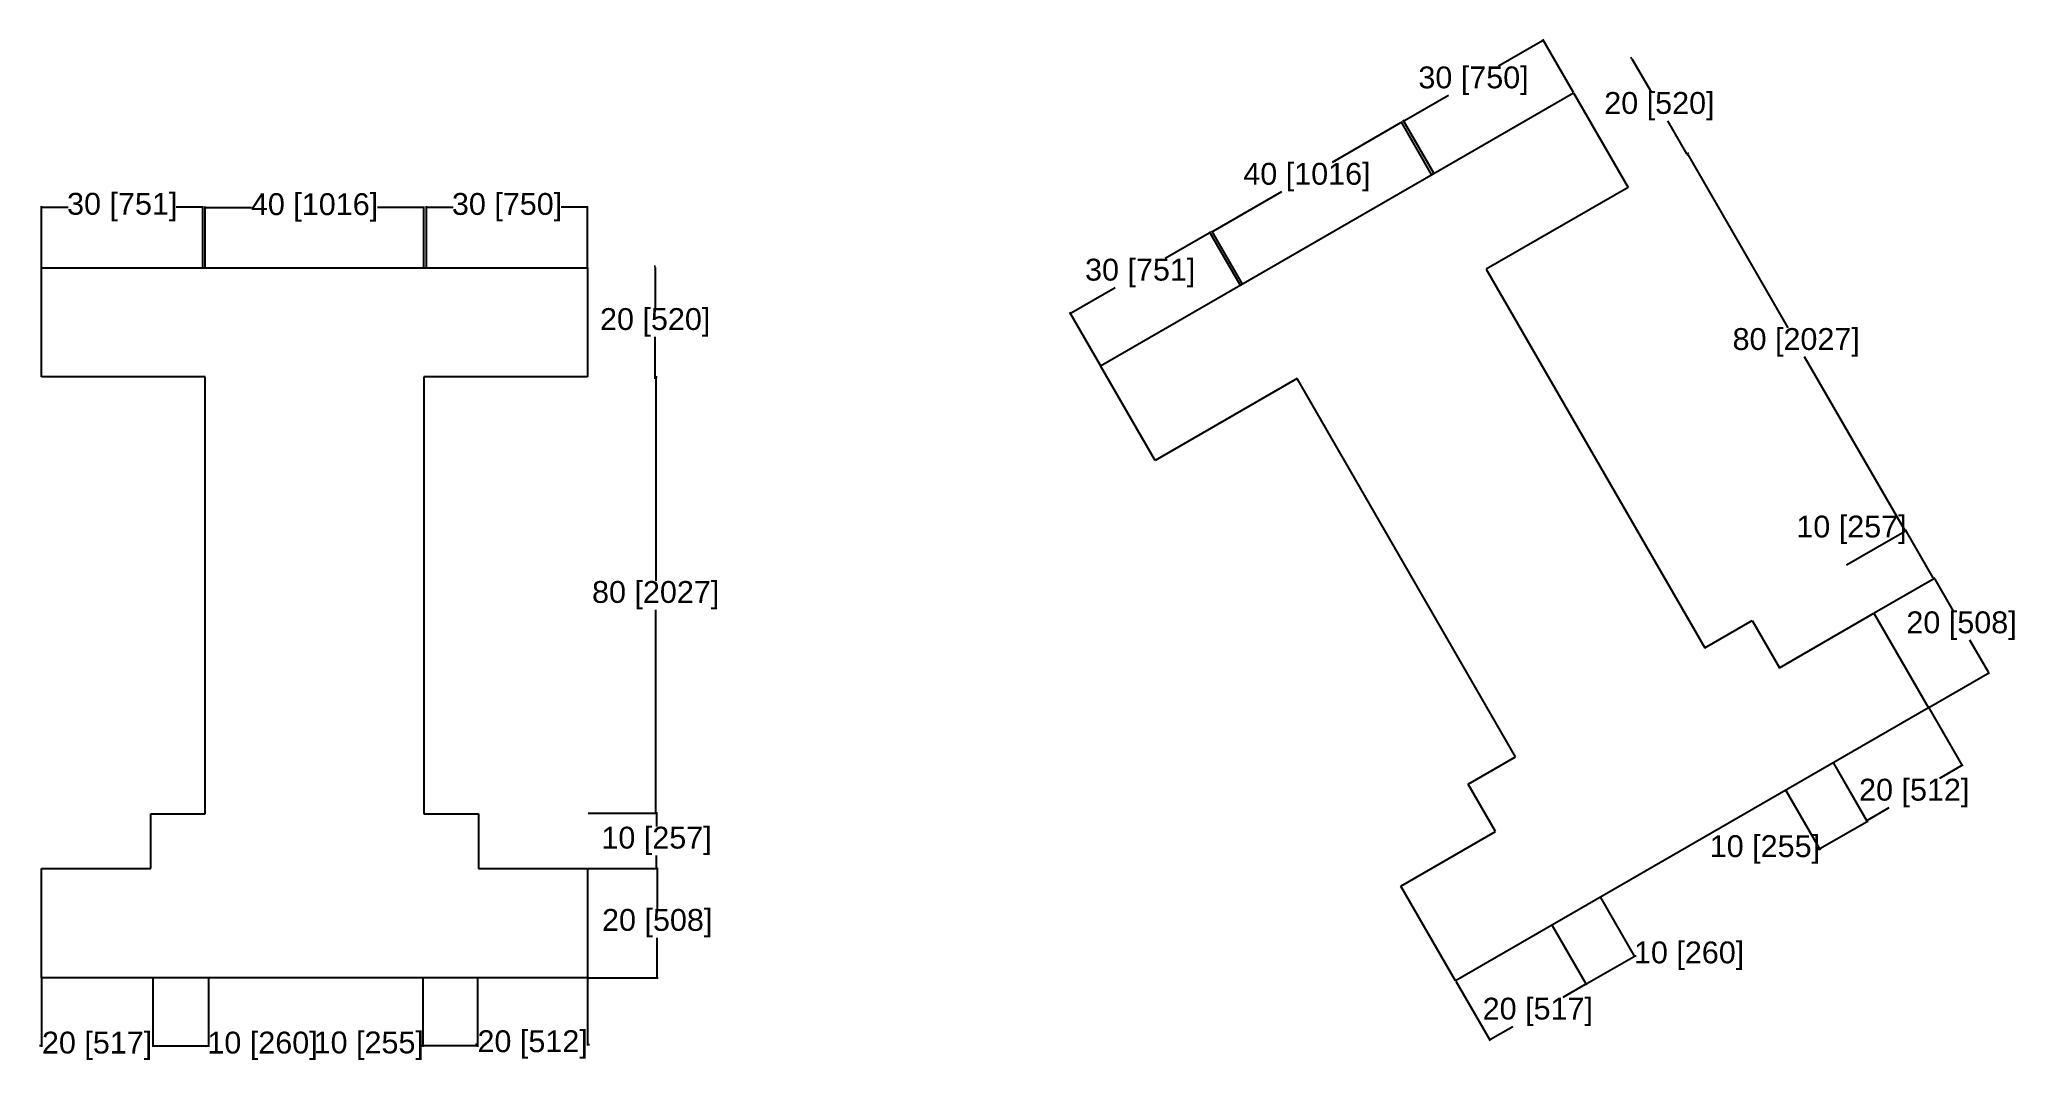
# Model space of a CAD drawing. Header units: millimetres. Extents: x 62 to 423, y 44 to 234.
import ezdxf

# ---------------------------------------------------------------- set-up
doc = ezdxf.new("R2010")
doc.units = ezdxf.units.MM
doc.header["$MEASUREMENT"] = 0
doc.styles.get("Standard").update_dxf_attribs({"font": 'arial.ttf'})
doc.dimstyles.new('Assignment_1', dxfattribs={"dimtxt": 4, "dimasz": 0.18, "dimexe": 0.18, "dimexo": 0.0625, "dimgap": 0.09, "dimtad": 0, "dimtih": 1, "dimtoh": 1, "dimdec": 0, "dimlfac": -1, "dimzin": 0, "dimdsep": 46, "dimtxsty": 'Standard', "dimcen": 0.09, "dimadec": 0, "dimazin": 0, "dimtfac": 1, "dimtdec": 0, "dimtofl": 0, "dimtmove": 0, "dimatfit": 3, "dimfxl": 1, "dimtolj": 1, "dimtzin": 0, "dimarcsym": 0})

# ---------------------------------------------------------------- blocks, each defined once
blk = doc.blocks.new('*D5')
at = {"color": 0, "lineweight": -2, "transparency": 16777216}
for p, q in [((62.24, 192.49), (62.24, 203.71)), ((62.42, 203.53), (67.14, 203.53)), ((91.63, 203.53), (86.92, 203.53)), ((91.81, 192.49), (91.81, 203.71))]:
    blk.add_line(p, q, dxfattribs=at)
at = {"color": 0, "transparency": 16777216}
for points in [[(62.42, 203.56), (62.42, 203.5), (62.24, 203.53)], [(91.63, 203.56), (91.63, 203.5), (91.81, 203.53)]]:
    blk.add_solid(points, dxfattribs=at)
at = {"layer": 'Defpoints', "color": 0, "transparency": 16777216}
for p in [(91.81, 203.53), (62.24, 192.43), (91.81, 192.43)]:
    blk.add_point(p, dxfattribs=at)
at = {"color": 0, "transparency": 16777216, "insert": (77.03, 203.53), "char_height": 4, "attachment_point": 5}
blk.add_mtext('\\A1;30 [751]', dxfattribs=at)
blk = doc.blocks.new('*D6')
at = {"color": 0, "lineweight": -2, "transparency": 16777216}
for p, q in [((132.73, 192.49), (132.73, 203.68)), ((132.91, 203.5), (137.6, 203.5)), ((162.06, 203.5), (157.38, 203.5)), ((162.24, 192.49), (162.24, 203.68))]:
    blk.add_line(p, q, dxfattribs=at)
at = {"color": 0, "transparency": 16777216}
for points in [[(132.91, 203.53), (132.91, 203.47), (132.73, 203.5)], [(162.06, 203.53), (162.06, 203.47), (162.24, 203.5)]]:
    blk.add_solid(points, dxfattribs=at)
at = {"layer": 'Defpoints', "color": 0, "transparency": 16777216}
for p in [(132.73, 203.5), (132.73, 192.43), (162.24, 192.43)]:
    blk.add_point(p, dxfattribs=at)
at = {"color": 0, "transparency": 16777216, "insert": (147.49, 203.5), "char_height": 4, "attachment_point": 5}
blk.add_mtext('\\A1;30 [750]', dxfattribs=at)
blk = doc.blocks.new('*D7')
at = {"color": 0, "lineweight": -2, "transparency": 16777216}
for p, q in [((92.24, 192.49), (92.24, 203.64)), ((92.42, 203.46), (100.72, 203.46)), ((132.06, 203.46), (123.77, 203.46)), ((132.24, 192.49), (132.24, 203.64))]:
    blk.add_line(p, q, dxfattribs=at)
at = {"color": 0, "transparency": 16777216}
for points in [[(92.42, 203.49), (92.42, 203.43), (92.24, 203.46)], [(132.06, 203.49), (132.06, 203.43), (132.24, 203.46)]]:
    blk.add_solid(points, dxfattribs=at)
at = {"layer": 'Defpoints', "color": 0, "transparency": 16777216}
for p in [(132.24, 203.46), (92.24, 192.43), (132.24, 192.43)]:
    blk.add_point(p, dxfattribs=at)
at = {"color": 0, "transparency": 16777216, "insert": (112.24, 203.46), "char_height": 4, "attachment_point": 5}
blk.add_mtext('\\A1;40 [1016]', dxfattribs=at)
blk = doc.blocks.new('*D14')
at = {"color": 0, "lineweight": -2, "transparency": 16777216}
for p, q in [((62.24, 62.36), (62.24, 49.79)), ((82.62, 62.36), (82.62, 49.79)), ((62.06, 49.97), (61.88, 49.97)), ((82.8, 49.97), (82.98, 49.97))]:
    blk.add_line(p, q, dxfattribs=at)
at = {"color": 0, "transparency": 16777216}
for points in [[(62.06, 50), (62.06, 49.94), (62.24, 49.97)], [(82.8, 50), (82.8, 49.94), (82.62, 49.97)]]:
    blk.add_solid(points, dxfattribs=at)
at = {"layer": 'Defpoints', "color": 0, "transparency": 16777216}
for p in [(62.24, 62.43), (82.62, 62.43), (82.62, 49.97)]:
    blk.add_point(p, dxfattribs=at)
at = {"color": 0, "transparency": 16777216, "insert": (72.43, 49.97), "char_height": 4, "attachment_point": 5}
blk.add_mtext('\\A1;20 [517]', dxfattribs=at)
blk = doc.blocks.new('*D15')
at = {"color": 0, "lineweight": -2, "transparency": 16777216}
for p, q in [((142.09, 62.36), (142.09, 50.04)), ((162.24, 62.36), (162.24, 50.04)), ((141.91, 50.22), (141.73, 50.22)), ((162.42, 50.22), (162.6, 50.22))]:
    blk.add_line(p, q, dxfattribs=at)
at = {"color": 0, "transparency": 16777216}
for points in [[(141.91, 50.25), (141.91, 50.19), (142.09, 50.22)], [(162.42, 50.25), (162.42, 50.19), (162.24, 50.22)]]:
    blk.add_solid(points, dxfattribs=at)
at = {"layer": 'Defpoints', "color": 0, "transparency": 16777216}
for p in [(142.09, 62.43), (162.24, 62.43), (142.09, 50.22)]:
    blk.add_point(p, dxfattribs=at)
at = {"color": 0, "transparency": 16777216, "insert": (152.17, 50.22), "char_height": 4, "attachment_point": 5}
blk.add_mtext('\\A1;20 [512]', dxfattribs=at)
blk = doc.blocks.new('*D16')
at = {"color": 0, "lineweight": -2, "transparency": 16777216}
for p, q in [((82.62, 62.36), (82.62, 49.79)), ((92.84, 62.36), (92.84, 49.79)), ((82.8, 49.97), (92.66, 49.97)), ((92.84, 49.97), (93.02, 49.97))]:
    blk.add_line(p, q, dxfattribs=at)
at = {"color": 0, "transparency": 16777216}
for points in [[(82.8, 50), (82.8, 49.94), (82.62, 49.97)], [(92.66, 50), (92.66, 49.94), (92.84, 49.97)]]:
    blk.add_solid(points, dxfattribs=at)
at = {"layer": 'Defpoints', "color": 0, "transparency": 16777216}
for p in [(82.62, 62.43), (92.84, 62.43), (92.84, 49.97)]:
    blk.add_point(p, dxfattribs=at)
at = {"color": 0, "transparency": 16777216, "insert": (102.72, 49.97), "char_height": 4, "attachment_point": 5}
blk.add_mtext('\\A1;10 [260]', dxfattribs=at)
blk = doc.blocks.new('*D17')
at = {"color": 0, "lineweight": -2, "transparency": 16777216}
for p, q in [((132.05, 62.36), (132.05, 49.82)), ((142.09, 62.36), (142.09, 49.82)), ((132.05, 50), (131.87, 50)), ((141.91, 50), (132.23, 50))]:
    blk.add_line(p, q, dxfattribs=at)
at = {"color": 0, "transparency": 16777216}
for points in [[(132.23, 50.03), (132.23, 49.97), (132.05, 50)], [(141.91, 50.03), (141.91, 49.97), (142.09, 50)]]:
    blk.add_solid(points, dxfattribs=at)
at = {"layer": 'Defpoints', "color": 0, "transparency": 16777216}
for p in [(132.05, 62.43), (142.09, 62.43), (132.05, 50)]:
    blk.add_point(p, dxfattribs=at)
at = {"color": 0, "transparency": 16777216, "insert": (122.17, 50), "char_height": 4, "attachment_point": 5}
blk.add_mtext('\\A1;10 [255]', dxfattribs=at)
blk = doc.blocks.new('*D18')
at = {"color": 0, "lineweight": -2, "transparency": 16777216}
for p, q in [((162.31, 82.43), (175.16, 82.43)), ((174.98, 82.25), (174.98, 75.08)), ((174.98, 62.61), (174.98, 69.77)), ((162.31, 62.43), (175.16, 62.43))]:
    blk.add_line(p, q, dxfattribs=at)
at = {"color": 0, "transparency": 16777216}
for points in [[(174.95, 82.25), (175.01, 82.25), (174.98, 82.43)], [(174.95, 62.61), (175.01, 62.61), (174.98, 62.43)]]:
    blk.add_solid(points, dxfattribs=at)
at = {"layer": 'Defpoints', "color": 0, "transparency": 16777216}
for p in [(162.24, 82.43), (174.98, 82.43), (162.24, 62.43)]:
    blk.add_point(p, dxfattribs=at)
at = {"color": 0, "transparency": 16777216, "insert": (174.98, 72.43), "char_height": 4, "attachment_point": 5}
blk.add_mtext('\\A1;20 [508]', dxfattribs=at)
blk = doc.blocks.new('*D19')
at = {"color": 0, "lineweight": -2, "transparency": 16777216}
for p, q in [((162.31, 92.56), (175.04, 92.56)), ((174.86, 92.38), (174.86, 90.15)), ((174.86, 82.61), (174.86, 84.84)), ((162.31, 82.43), (175.04, 82.43))]:
    blk.add_line(p, q, dxfattribs=at)
at = {"color": 0, "transparency": 16777216}
for points in [[(174.83, 92.38), (174.89, 92.38), (174.86, 92.56)], [(174.83, 82.61), (174.89, 82.61), (174.86, 82.43)]]:
    blk.add_solid(points, dxfattribs=at)
at = {"layer": 'Defpoints', "color": 0, "transparency": 16777216}
for p in [(162.24, 92.56), (174.86, 92.56), (162.24, 82.43)]:
    blk.add_point(p, dxfattribs=at)
at = {"color": 0, "transparency": 16777216, "insert": (174.86, 87.49), "char_height": 4, "attachment_point": 5}
blk.add_mtext('\\A1;10 [257]', dxfattribs=at)
blk = doc.blocks.new('*D20')
at = {"color": 0, "lineweight": -2, "transparency": 16777216}
for p, q in [((174.98, 172.38), (174.52, 172.38)), ((174.7, 172.2), (174.7, 135.12)), ((174.7, 92.74), (174.7, 129.82)), ((174.98, 92.56), (174.52, 92.56))]:
    blk.add_line(p, q, dxfattribs=at)
at = {"color": 0, "transparency": 16777216}
for points in [[(174.67, 172.2), (174.73, 172.2), (174.7, 172.38)], [(174.67, 92.74), (174.73, 92.74), (174.7, 92.56)]]:
    blk.add_solid(points, dxfattribs=at)
at = {"layer": 'Defpoints', "color": 0, "transparency": 16777216}
for p in [(174.7, 172.38), (175.04, 172.38), (175.04, 92.56)]:
    blk.add_point(p, dxfattribs=at)
at = {"color": 0, "transparency": 16777216, "insert": (174.7, 132.47), "char_height": 4, "attachment_point": 5}
blk.add_mtext('\\A1;80 [2027]', dxfattribs=at)
blk = doc.blocks.new('*D21')
at = {"color": 0, "lineweight": -2, "transparency": 16777216}
for p, q in [((174.67, 192.66), (174.43, 192.66)), ((174.61, 192.48), (174.61, 185.08)), ((174.61, 172.38), (174.61, 179.77)), ((174.67, 172.2), (174.43, 172.2))]:
    blk.add_line(p, q, dxfattribs=at)
at = {"color": 0, "transparency": 16777216}
for points in [[(174.58, 192.48), (174.64, 192.48), (174.61, 192.66)], [(174.58, 172.38), (174.64, 172.38), (174.61, 172.2)]]:
    blk.add_solid(points, dxfattribs=at)
at = {"layer": 'Defpoints', "color": 0, "transparency": 16777216}
for p in [(174.61, 192.66), (174.73, 192.66), (174.73, 172.2)]:
    blk.add_point(p, dxfattribs=at)
at = {"color": 0, "transparency": 16777216, "insert": (174.61, 182.43), "char_height": 4, "attachment_point": 5}
blk.add_mtext('\\A1;20 [520]', dxfattribs=at)
blk = doc.blocks.new('*D28')
at = {"color": 0, "lineweight": -2, "transparency": 16777216}
for p, q in [((281.73, 189.3), (276.12, 199.02)), ((276.05, 198.77), (268, 194.12)), ((250.76, 184.17), (258.81, 188.82)), ((256.12, 174.52), (250.51, 184.23))]:
    blk.add_line(p, q, dxfattribs=at)
at = {"color": 0, "transparency": 16777216}
for points in [[(276.04, 198.8), (276.07, 198.75), (276.21, 198.86)], [(250.74, 184.2), (250.77, 184.14), (250.6, 184.08)]]:
    blk.add_solid(points, dxfattribs=at)
at = {"layer": 'Defpoints', "color": 0, "transparency": 16777216}
for p in [(276.21, 198.86), (281.76, 189.25), (256.15, 174.46)]:
    blk.add_point(p, dxfattribs=at)
at = {"color": 0, "transparency": 16777216, "insert": (263.41, 191.47), "char_height": 4, "attachment_point": 5}
blk.add_mtext('\\A1;30 [751]', dxfattribs=at)
blk = doc.blocks.new('*D27')
at = {"color": 0, "lineweight": -2, "transparency": 16777216}
for p, q in [((337.07, 233.96), (329.04, 229.33)), ((342.73, 224.52), (337.13, 234.21)), ((311.81, 219.38), (319.84, 224.02)), ((317.16, 209.76), (311.57, 219.45))]:
    blk.add_line(p, q, dxfattribs=at)
at = {"color": 0, "transparency": 16777216}
for points in [[(337.05, 233.99), (337.08, 233.94), (337.22, 234.05)], [(311.8, 219.41), (311.83, 219.36), (311.66, 219.29)]]:
    blk.add_solid(points, dxfattribs=at)
at = {"layer": 'Defpoints', "color": 0, "transparency": 16777216}
for p in [(342.76, 224.46), (311.66, 219.29), (317.19, 209.71)]:
    blk.add_point(p, dxfattribs=at)
at = {"color": 0, "transparency": 16777216, "insert": (324.44, 226.67), "char_height": 4, "attachment_point": 5}
blk.add_mtext('\\A1;30 [750]', dxfattribs=at)
blk = doc.blocks.new('*D22')
at = {"color": 0, "lineweight": -2, "transparency": 16777216}
for p, q in [((311.1, 218.93), (298.53, 211.67)), ((316.74, 209.52), (311.17, 219.18)), ((276.77, 199.11), (289.34, 206.37)), ((282.1, 189.52), (276.53, 199.18))]:
    blk.add_line(p, q, dxfattribs=at)
at = {"color": 0, "transparency": 16777216}
for points in [[(311.09, 218.96), (311.12, 218.9), (311.26, 219.02)], [(276.76, 199.14), (276.79, 199.08), (276.62, 199.02)]]:
    blk.add_solid(points, dxfattribs=at)
at = {"layer": 'Defpoints', "color": 0, "transparency": 16777216}
for p in [(311.26, 219.02), (316.78, 209.46), (282.14, 189.46)]:
    blk.add_point(p, dxfattribs=at)
at = {"color": 0, "transparency": 16777216, "insert": (293.94, 209.02), "char_height": 4, "attachment_point": 5}
blk.add_mtext('\\A1;40 [1016]', dxfattribs=at)
blk = doc.blocks.new('*D29')
at = {"color": 0, "lineweight": -2, "transparency": 16777216}
for p, q in [((338.83, 72.01), (345.12, 61.12)), ((321.19, 61.83), (327.47, 50.94)), ((344.87, 61.19), (340.8, 58.84)), ((327.54, 51.18), (331.61, 53.53))]:
    blk.add_line(p, q, dxfattribs=at)
at = {"color": 0, "transparency": 16777216}
for points in [[(344.86, 61.21), (344.89, 61.16), (345.03, 61.28)], [(327.52, 51.21), (327.55, 51.16), (327.38, 51.09)]]:
    blk.add_solid(points, dxfattribs=at)
at = {"layer": 'Defpoints', "color": 0, "transparency": 16777216}
for p in [(338.8, 72.07), (321.15, 61.88), (345.03, 61.28)]:
    blk.add_point(p, dxfattribs=at)
at = {"color": 0, "transparency": 16777216, "insert": (336.21, 56.19), "char_height": 4, "attachment_point": 5}
blk.add_mtext('\\A1;20 [517]', dxfattribs=at)
blk = doc.blocks.new('*D30')
at = {"color": 0, "lineweight": -2, "transparency": 16777216}
for p, q in [((407.79, 111.83), (413.95, 101.15)), ((390.33, 101.75), (396.49, 91.07)), ((413.71, 101.22), (409.73, 98.92)), ((396.56, 91.32), (400.54, 93.61))]:
    blk.add_line(p, q, dxfattribs=at)
at = {"color": 0, "transparency": 16777216}
for points in [[(413.69, 101.24), (413.72, 101.19), (413.86, 101.31)], [(396.55, 91.34), (396.58, 91.29), (396.4, 91.23)]]:
    blk.add_solid(points, dxfattribs=at)
at = {"layer": 'Defpoints', "color": 0, "transparency": 16777216}
for p in [(407.76, 111.88), (390.3, 101.8), (396.4, 91.23)]:
    blk.add_point(p, dxfattribs=at)
at = {"color": 0, "transparency": 16777216, "insert": (405.13, 96.27), "char_height": 4, "attachment_point": 5}
blk.add_mtext('\\A1;20 [512]', dxfattribs=at)
blk = doc.blocks.new('*D23')
at = {"color": 0, "lineweight": -2, "transparency": 16777216}
for p, q in [((347.68, 77.12), (353.97, 66.23)), ((338.83, 72.01), (345.12, 61.13)), ((345.18, 61.37), (353.72, 66.3)), ((353.88, 66.39), (354.03, 66.48)), ((354.03, 66.48), (354.21, 66.48))]:
    blk.add_line(p, q, dxfattribs=at)
at = {"color": 0, "transparency": 16777216}
for points in [[(353.71, 66.33), (353.74, 66.27), (353.88, 66.39)], [(345.17, 61.4), (345.2, 61.35), (345.03, 61.28)]]:
    blk.add_solid(points, dxfattribs=at)
at = {"layer": 'Defpoints', "color": 0, "transparency": 16777216}
for p in [(347.65, 77.18), (338.8, 72.07), (353.88, 66.39)]:
    blk.add_point(p, dxfattribs=at)
at = {"color": 0, "transparency": 16777216, "insert": (363.91, 66.48), "char_height": 4, "attachment_point": 5}
blk.add_mtext('\\A1;10 [260]', dxfattribs=at)
blk = doc.blocks.new('*D24')
at = {"color": 0, "lineweight": -2, "transparency": 16777216}
for p, q in [((390.33, 101.75), (396.6, 90.88)), ((381.64, 96.73), (387.91, 85.87)), ((396.36, 90.95), (387.98, 86.11)), ((387.67, 85.93), (387.49, 85.93)), ((387.82, 86.02), (387.67, 85.93))]:
    blk.add_line(p, q, dxfattribs=at)
at = {"color": 0, "transparency": 16777216}
for points in [[(396.34, 90.98), (396.37, 90.92), (396.51, 91.04)], [(387.96, 86.14), (387.99, 86.09), (387.82, 86.02)]]:
    blk.add_solid(points, dxfattribs=at)
at = {"layer": 'Defpoints', "color": 0, "transparency": 16777216}
for p in [(390.3, 101.8), (381.61, 96.79), (387.82, 86.02)]:
    blk.add_point(p, dxfattribs=at)
at = {"color": 0, "transparency": 16777216, "insert": (377.79, 85.93), "char_height": 4, "attachment_point": 5}
blk.add_mtext('\\A1;10 [255]', dxfattribs=at)
blk = doc.blocks.new('*D31')
at = {"color": 0, "lineweight": -2, "transparency": 16777216}
for p, q in [((397.81, 129.23), (408.94, 135.66)), ((408.88, 135.42), (412.26, 129.56)), ((418.7, 118.41), (415.32, 124.26)), ((407.81, 111.91), (418.94, 118.34))]:
    blk.add_line(p, q, dxfattribs=at)
at = {"color": 0, "transparency": 16777216}
for points in [[(408.9, 135.43), (408.85, 135.4), (408.79, 135.57)], [(418.72, 118.42), (418.67, 118.39), (418.79, 118.25)]]:
    blk.add_solid(points, dxfattribs=at)
at = {"layer": 'Defpoints', "color": 0, "transparency": 16777216}
for p in [(408.79, 135.57), (397.76, 129.2), (407.76, 111.88)]:
    blk.add_point(p, dxfattribs=at)
at = {"color": 0, "transparency": 16777216, "insert": (413.79, 126.91), "char_height": 4, "attachment_point": 5}
blk.add_mtext('\\A1;20 [508]', dxfattribs=at)
blk = doc.blocks.new('*D32')
at = {"color": 0, "lineweight": -2, "transparency": 16777216}
for p, q in [((392.74, 138.01), (403.77, 144.38)), ((403.52, 144.44), (403.34, 144.44)), ((403.61, 144.29), (403.52, 144.44)), ((408.59, 135.66), (403.7, 144.13)), ((397.81, 129.23), (408.84, 135.6))]:
    blk.add_line(p, q, dxfattribs=at)
at = {"color": 0, "transparency": 16777216}
for points in [[(403.73, 144.15), (403.68, 144.12), (403.61, 144.29)], [(408.62, 135.68), (408.56, 135.65), (408.68, 135.51)]]:
    blk.add_solid(points, dxfattribs=at)
at = {"layer": 'Defpoints', "color": 0, "transparency": 16777216}
for p in [(403.61, 144.29), (392.69, 137.98), (397.76, 129.2)]:
    blk.add_point(p, dxfattribs=at)
at = {"color": 0, "transparency": 16777216, "insert": (393.64, 144.44), "char_height": 4, "attachment_point": 5}
blk.add_mtext('\\A1;10 [257]', dxfattribs=at)
blk = doc.blocks.new('*D25')
at = {"color": 0, "lineweight": -2, "transparency": 16777216}
for p, q in [((363.81, 213.47), (363.41, 213.24)), ((363.66, 213.17), (381.99, 181.42)), ((403.38, 144.36), (385.05, 176.12)), ((403.71, 144.35), (403.32, 144.12))]:
    blk.add_line(p, q, dxfattribs=at)
at = {"color": 0, "transparency": 16777216}
for points in [[(363.68, 213.19), (363.63, 213.16), (363.57, 213.33)], [(403.41, 144.38), (403.36, 144.35), (403.47, 144.21)]]:
    blk.add_solid(points, dxfattribs=at)
at = {"layer": 'Defpoints', "color": 0, "transparency": 16777216}
for p in [(363.86, 213.5), (363.57, 213.33), (403.77, 144.38)]:
    blk.add_point(p, dxfattribs=at)
at = {"color": 0, "transparency": 16777216, "insert": (383.52, 178.77), "char_height": 4, "attachment_point": 5}
blk.add_mtext('\\A1;80 [2027]', dxfattribs=at)
blk = doc.blocks.new('*D26')
at = {"color": 0, "lineweight": -2, "transparency": 16777216}
for p, q in [((353.4, 230.88), (353.2, 230.76)), ((353.44, 230.69), (356.94, 224.64)), ((363.49, 213.29), (360, 219.34)), ((363.63, 213.16), (363.43, 213.04))]:
    blk.add_line(p, q, dxfattribs=at)
at = {"color": 0, "transparency": 16777216}
for points in [[(353.47, 230.71), (353.42, 230.68), (353.35, 230.85)], [(363.52, 213.3), (363.47, 213.27), (363.58, 213.13)]]:
    blk.add_solid(points, dxfattribs=at)
at = {"layer": 'Defpoints', "color": 0, "transparency": 16777216}
for p in [(353.35, 230.85), (353.45, 230.91), (363.68, 213.19)]:
    blk.add_point(p, dxfattribs=at)
at = {"color": 0, "transparency": 16777216, "insert": (358.47, 221.99), "char_height": 4, "attachment_point": 5}
blk.add_mtext('\\A1;20 [520]', dxfattribs=at)

msp = doc.modelspace()

# ---------------------------------------------------------------- linework, layer by layer
for p, q in [((256.15, 174.46), (342.76, 224.46)), ((342.76, 224.46), (352.76, 207.14)), ((352.76, 207.14), (326.78, 192.14)), ((62.24, 172.43), (62.24, 192.43)), ((62.24, 192.43), (162.24, 192.43)), ((162.24, 192.43), (162.24, 172.43)), ((326.78, 192.14), (366.78, 122.86)), ((266.15, 157.14), (256.15, 174.46)), ((92.24, 172.43), (62.24, 172.43)), ((92.24, 92.43), (92.24, 172.43)), ((162.24, 172.43), (132.24, 172.43)), ((132.24, 172.43), (132.24, 92.43)), ((292.14, 172.14), (266.15, 157.14)), ((332.14, 102.86), (292.14, 172.14)), ((366.78, 122.86), (375.44, 127.86)), ((375.44, 127.86), (380.44, 119.2)), ((380.44, 119.2), (397.76, 129.2)), ((397.76, 129.2), (407.76, 111.88)), ((407.76, 111.88), (321.15, 61.88)), ((323.47, 97.86), (332.14, 102.86)), ((328.47, 89.2), (323.47, 97.86)), ((82.24, 82.43), (82.24, 92.43)), ((82.24, 92.43), (92.24, 92.43)), ((132.24, 92.43), (142.24, 92.43)), ((142.24, 92.43), (142.24, 82.43)), ((311.15, 79.2), (328.47, 89.2)), ((62.24, 62.43), (62.24, 82.43)), ((62.24, 82.43), (82.24, 82.43)), ((142.24, 82.43), (162.24, 82.43)), ((162.24, 82.43), (162.24, 62.43)), ((321.15, 61.88), (311.15, 79.2)), ((162.24, 62.43), (62.24, 62.43))]:
    msp.add_line(p, q)

# ---------------------------------------------------------------- dimensions: what is measured, and where the dimension line sits
for p1, p2, distance, picture, middle in [((342.76, 224.46), (317.19, 209.71), -11.07, '*D27', (324.44, 226.67)), ((363.68, 213.19), (353.45, 230.91), 0.11, '*D26', (358.47, 221.99)), ((282.14, 189.46), (316.78, 209.46), 11.03, '*D22', (293.94, 209.02)), ((403.77, 144.38), (363.86, 213.5), 0.34, '*D25', (383.52, 178.77)), ((62.24, 192.43), (91.81, 192.43), 11.1, '*D5', (77.03, 203.53)), ((92.24, 192.43), (132.24, 192.43), 11.03, '*D7', (112.24, 203.46)), ((162.24, 192.43), (132.73, 192.43), -11.07, '*D6', (147.49, 203.5)), ((256.15, 174.46), (281.76, 189.25), 11.1, '*D28', (263.41, 191.47)), ((174.73, 172.2), (174.73, 192.66), 0.11, '*D21', (174.61, 182.43)), ((175.04, 92.56), (175.04, 172.38), 0.34, '*D20', (174.7, 132.47)), ((397.76, 129.2), (392.69, 137.98), -12.61, '*D32', (393.64, 144.44)), ((407.76, 111.88), (397.76, 129.2), -12.74, '*D31', (413.79, 126.91)), ((407.76, 111.88), (390.3, 101.8), 12.21, '*D30', (405.13, 96.27)), ((390.3, 101.8), (381.61, 96.79), 12.43, '*D24', (377.79, 85.93)), ((162.24, 82.43), (162.24, 92.56), -12.61, '*D19', (174.86, 87.49)), ((162.24, 62.43), (162.24, 82.43), -12.74, '*D18', (174.98, 72.43)), ((338.8, 72.07), (347.65, 77.18), -12.46, '*D23', (363.91, 66.48)), ((321.15, 61.88), (338.8, 72.07), -12.46, '*D29', (336.21, 56.19)), ((62.24, 62.43), (82.62, 62.43), -12.46, '*D14', (72.43, 49.97)), ((82.62, 62.43), (92.84, 62.43), -12.46, '*D16', (102.72, 49.97)), ((142.09, 62.43), (132.05, 62.43), 12.43, '*D17', (122.17, 50)), ((162.24, 62.43), (142.09, 62.43), 12.21, '*D15', (152.17, 50.22))]:
    dim = msp.add_aligned_dim(p1=p1, p2=p2, distance=distance, dimstyle='Assignment_1')
    dim.commit()
    dim.dimension.update_dxf_attribs({"geometry": picture, "text_midpoint": middle})

doc.saveas('drawing.dxf')
